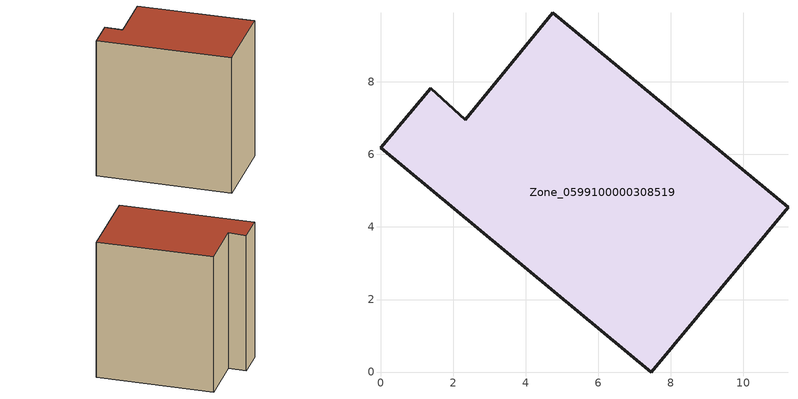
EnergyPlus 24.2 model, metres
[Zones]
Zone_0599100000308519
 floor ground (C_G): 7.46,0 0,6.18 1.38,7.83 2.34,6.96 4.75,9.9 11.23,4.55 z0
 wall outside (C_F): 2.34,6.96 1.38,7.83 0,6.18 7.46,0 11.23,4.55 4.75,9.9 2.34,6.96 z0:10.41
 roof outside (C_R): 11.23,4.55 4.75,9.9 2.34,6.96 1.38,7.83 0,6.18 7.46,0 z10.41
[BUILDING]
Pand.0599100000308519: North Axis=0; Terrain=City; Loads Convergence Tolerance Value=0.04; Temperature Convergence Tolerance Value=0.4; Solar Distribution=FullExterior; Maximum Number of Warmup Days=25; Minimum Number of Warmup Days=1
[Site:Location]
Rotterdam.The.Hague.AP_ZH_NLD Design_Conditions: Latitude=51.96; Longitude=4.45; Time Zone=1; Elevation=-4.5
[SITE:GROUNDTEMPERATURE:BUILDINGSURFACE]
18, 18, 18, 18, 18, 18, 18, 18, 18, 18, 18, 18
[MATERIAL] Thermal Absorptance=0.9; Solar Absorptance=0.7; Visible Absorptance=0.7
Name | Roughness | Thickness | Conductivity | Density | Specific Heat
G.TI.1946 | MediumSmooth | 0.15 | 1 | 540 | 1210
F.TI.1946 | Rough | 0.3 | 0.857143 | 1920 | 840
R.TI.1946 | MediumRough | 0.2 | 0.1 | 1500 | 1000
[CONSTRUCTION]
C_G: G.TI.1946
C_F: F.TI.1946
C_R: R.TI.1946
[ZONE]
Zone_0599100000308519: Type=1; Multiplier=1; Ceiling Height=Autocalculate; Volume=Autocalculate; Floor Area=autocalculate; Part of Total Floor Area=Yes
[ZONEINFILTRATION:DESIGNFLOWRATE]
Infil_Zone_0599100000308519: Zone or ZoneList or Space or SpaceList=Zone_0599100000308519; Schedule=AlwaysOn; Design Flow Rate Calculation Method=Flow/Area; Flow Rate per Floor Area=0.003; Constant Term Coefficient=1; Temperature Term Coefficient=0; Velocity Term Coefficient=0; Velocity Squared Term Coefficient=0
[HVACTEMPLATE:ZONE:IDEALLOADSAIRSYSTEM]
Zone_0599100000308519: Maximum Heating Supply Air Temperature=50; Minimum Cooling Supply Air Temperature=13; Maximum Heating Supply Air Humidity Ratio=0.0156; Minimum Cooling Supply Air Humidity Ratio=0.0077; Heating Limit=NoLimit; Cooling Limit=NoLimit; Dehumidification Control Type=ConstantSensibleHeatRatio; Cooling Sensible Heat Ratio=0.7; Dehumidification Setpoint=60; Humidification Control Type=None; Humidification Setpoint=30; Outdoor Air Method=None; Outdoor Air Flow Rate per Person=0.00944; Outdoor Air Flow Rate per Zone Floor Area=0; Outdoor Air Flow Rate per Zone=0; Demand Controlled Ventilation Type=None; Outdoor Air Economizer Type=NoEconomizer; Heat Recovery Type=None; Sensible Heat Recovery Effectiveness=0.7; Latent Heat Recovery Effectiveness=0.65
[ZONECONTROL:THERMOSTAT]
ThermostatControl_Zone_0599100000308519: Zone or ZoneList=Zone_0599100000308519; Control Type Schedule=DualSetpointControlType; Control 1=Thermostat_Zone_0599100000308519; Temperature Difference Between Cutout And Setpoint=0
[THERMOSTATSETPOINT:DUALSETPOINT]
Thermostat_Zone_0599100000308519: Heating Setpoint Temperature Schedule=HeatingSetpoint_Zone_0599100000308519; Cooling Setpoint Temperature Schedule=CoolingSetpoint_Zone_0599100000308519
[SCHEDULE:COMPACT]
HeatingSetpoint_Zone_0599100000308519: Through: 12/31, For: AllDays, Until: 24:00, 21
CoolingSetpoint_Zone_0599100000308519: Through: 12/31, For: AllDays, Until: 24:00, 24
DualSetpointControlType: Through: 12/31, For: AllDays, Until: 24:00, 4
AlwaysOn: Through: 12/31, For: AllDays, Until: 24:00, 1
